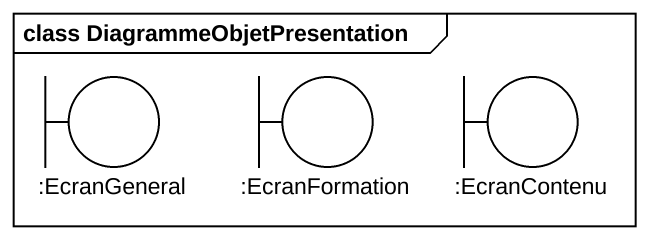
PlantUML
@startuml
mainframe class DiagrammeObjetPresentation
boundary ":EcranGeneral" as EcranGeneral
boundary ":EcranFormation" as EcranFormation
boundary ":EcranContenu" as EcranContenu
@enduml
